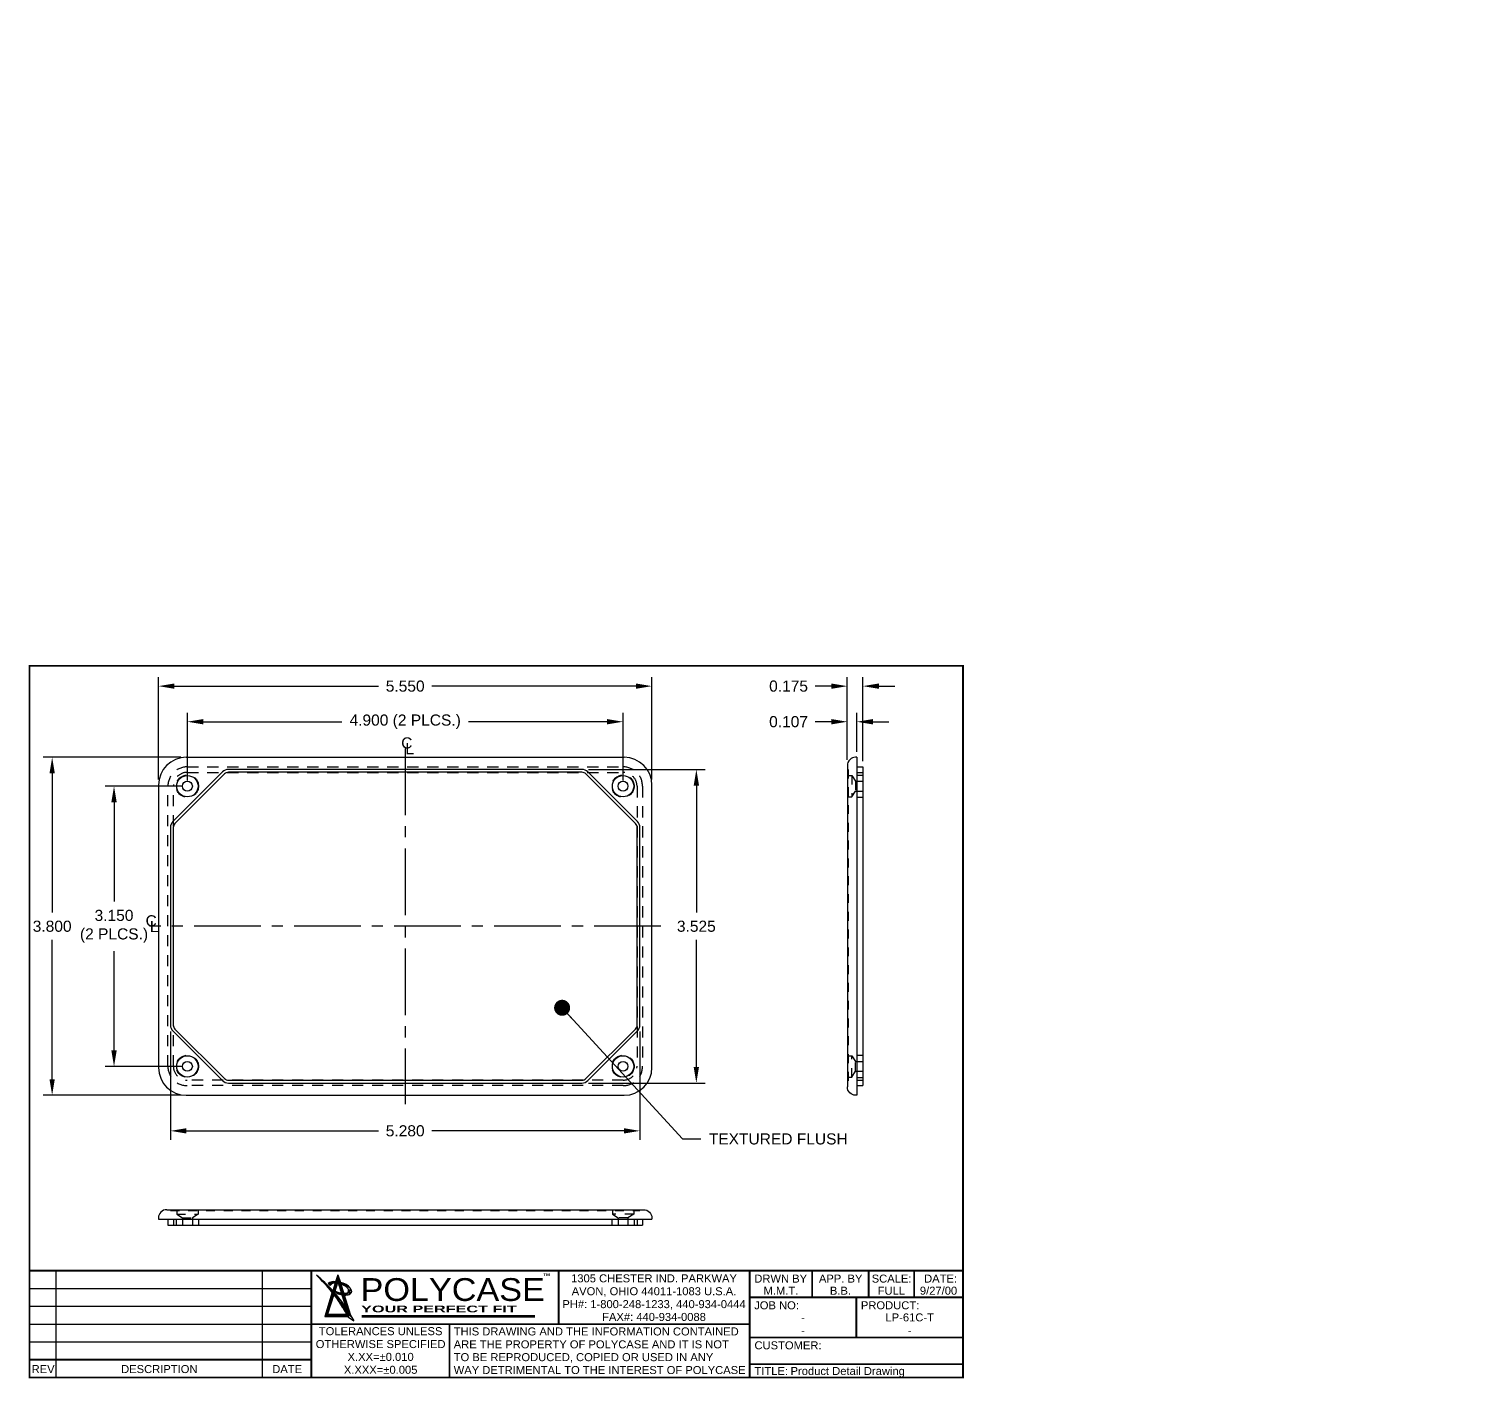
# Model space of a CAD drawing. Extents: x -38.8 to 26, y 0 to 75.7.
# Drawn here: x -0.01 to 16.12, y -0.01 to 15.16 of the extents above; entities that cross this region are included whole.
import ezdxf
from ezdxf.enums import TextEntityAlignment as Align

# ---------------------------------------------------------------- set-up
doc = ezdxf.new("R2010")
doc.units = 0
doc.header["$MEASUREMENT"] = 0
doc.header["$PDMODE"] = 34
doc.header["$PDSIZE"] = 0.005
doc.linetypes.add('CENTER2', pattern=[1.125, 0.75, -0.125, 0.125, -0.125])
doc.linetypes.add('HIDDEN2', pattern=[0.1875, 0.125, -0.0625])
doc.layers.get('0').update_dxf_attribs({"linetype": 'CONTINUOUS'})
doc.layers.get('DEFPOINTS').update_dxf_attribs({"linetype": 'CONTINUOUS'})
doc.layers.add('LP-61', color=14, linetype='CONTINUOUS')
doc.styles.add('ROMANS', font='romab___.ttf', dxfattribs={"height": 0.125})
doc.styles.add('SANSSERIFBOLDOBLIQUE', font='sasbo___.pfb', dxfattribs={"width": 1.075, "height": 0.125})
doc.styles.get("Standard").update_dxf_attribs({"font": 'Arial.ttf'})
doc.dimstyles.get("Standard").update_dxf_attribs({"dimtxt": 0.125, "dimasz": 0.18, "dimexe": 0.1, "dimexo": 0.0625, "dimgap": 0.09, "dimtad": 0, "dimtih": 1, "dimtoh": 1, "dimdec": 3, "dimzin": 0, "dimdsep": 46, "dimtxsty": 'Standard', "dimcen": 0.03, "dimclrd": 1, "dimclre": 1, "dimclrt": 4, "dimaunit": 1, "dimadec": 0, "dimazin": 0, "dimtfac": 1, "dimtdec": 1, "dimtofl": 0, "dimtmove": 0, "dimatfit": 3, "dimfxl": 0, "dimtolj": 1, "dimtzin": 0, "dimarcsym": 0})
pattern_1 = [(45, (-3.289467, -3.0012776), (-0.004010624, 0.004010624), []), (135, (-3.289467, -3.0012776), (-0.004010624, -0.004010624), [])]

# ---------------------------------------------------------------- blocks, each defined once
blk = doc.blocks.new('POLYCASELOGO')
h = blk.add_hatch()
h.set_pattern_fill('ANSI37', color=5, scale=0.045375, style=0)
h.set_pattern_definition(pattern_1)
edge = h.paths.add_edge_path()
edge.add_line((0.242, 0.375), (0.236, 0.357))
edge.add_arc((-1.139, -0.742), 1.76, 38.6083, 47.2021)
edge.add_arc((-1.004, -0.758), 1.684, 42.2607, 50.9427, ccw=False)
h = blk.add_hatch()
h.set_pattern_fill('ANSI37', color=5, scale=0.045375, style=0)
h.set_pattern_definition(pattern_1)
h.paths.add_polyline_path([(0.299, 0.555), (0.327, 0.467), (0.332, 0.449), (0.365, 0.345), (0.371, 0.327), (0.344, 0.33), (0.339, 0.348), (0.299, 0.474), (0.261, 0.354), (0.255, 0.333), (0.236, 0.357), (0.242, 0.375), (0.269, 0.46), (0.274, 0.476)])
h = blk.add_hatch()
h.set_pattern_fill('ANSI37', color=5, scale=0.045375, style=0)
h.set_pattern_definition(pattern_1)
h.paths.add_polyline_path([(0.184, 0.11), (0.401, 0.11), (0.414, 0.086), (0.151, 0.086), (0.236, 0.357), (0.255, 0.333)])
h = blk.add_hatch()
h.set_pattern_fill('ANSI37', color=5, scale=0.045375, style=0)
h.set_pattern_definition(pattern_1)
edge = h.paths.add_edge_path()
edge.add_line((0.274, 0.476), (0.269, 0.46))
edge.add_arc((0.261, 0.4), 0.0602, 82.8919, 145.8761)
edge.add_line((0.212, 0.434), (0.19, 0.455))
edge.add_arc((0.258, 0.36), 0.117, 82.1103, 125.2835, ccw=False)
h = blk.add_hatch()
h.set_pattern_fill('ANSI37', color=5, scale=0.045375, style=0)
h.set_pattern_definition(pattern_1)
edge = h.paths.add_edge_path()
edge.add_line((0.344, 0.33), (0.371, 0.327))
edge.add_arc((-1.004, -0.758), 1.684, 34.1845, 41.3025)
edge.add_arc((-1.139, -0.742), 1.76, 28.9558, 37.6535)
edge.add_line((0.344, 0.33), (0.389, 0.188))
edge.add_line((0.371, 0.327), (0.439, 0.11))
edge.add_line((0.255, 0.333), (0.261, 0.354))
edge.add_arc((-1.004, -0.758), 1.684, 28.1679, 31.0386)
edge.add_line((0.42, 0.076), (0.48, 0.037))
edge.add_arc((-1.139, -0.742), 1.76, 27.6696, 28.0594)
edge.add_line((0.401, 0.11), (0.414, 0.086))
h = blk.add_hatch()
h.set_pattern_fill('ANSI37', color=5, scale=0.045375, style=0)
h.set_pattern_definition(pattern_1)
edge = h.paths.add_edge_path()
edge.add_arc((0.368, 0.549), 0.203, 241.2726, 261.6979)
edge.add_line((0.339, 0.348), (0.344, 0.33))
edge.add_arc((0.379, 0.544), 0.217, 245.8146, 260.9815, ccw=False)
edge.add_line((0.289, 0.346), (0.27, 0.37))
h = blk.add_hatch()
h.set_pattern_fill('ANSI37', color=5, scale=0.045375, style=0)
h.set_pattern_definition(pattern_1)
edge = h.paths.add_edge_path()
edge.add_arc((0.293, 0.295), 0.159, 44.8945, 75.721)
edge.add_line((0.332, 0.449), (0.327, 0.467))
edge.add_arc((0.297, 0.284), 0.186, 38.7886, 80.8128, ccw=False)
edge.add_arc((0.391, 0.361), 0.0633, 6.4018, 37.4499, ccw=False)
edge.add_arc((0.417, 0.37), 0.0374, 284.5084, 357.5532, ccw=False)
edge.add_arc((0.384, 0.451), 0.125, 266.5103, 289.6986, ccw=False)
edge.add_arc((0.379, 0.544), 0.217, 267.9148, 269.5114, ccw=False)
edge.add_line((0.371, 0.327), (0.365, 0.345))
edge.add_arc((0.368, 0.549), 0.203, 269.0587, 275.3152)
edge.add_arc((0.389, 0.377), 0.0313, 266.7706, 394.9895)
edge.add_arc((0.362, 0.365), 0.0603, 30.5831, 44.1349)
at = {"color": 5}
for p, q in [((0.299, 0.555), (0.274, 0.476)), ((0.299, 0.555), (0.327, 0.467)), ((0.236, 0.357), (0.151, 0.086)), ((0.255, 0.333), (0.184, 0.11)), ((0.269, 0.46), (0.242, 0.375)), ((0.299, 0.474), (0.261, 0.354)), ((0.299, 0.474), (0.339, 0.348)), ((0.332, 0.449), (0.365, 0.345)), ((0.344, 0.33), (0.389, 0.188)), ((0.371, 0.327), (0.439, 0.11)), ((0.151, 0.086), (0.414, 0.086)), ((0.184, 0.11), (0.401, 0.11)), ((0.401, 0.11), (0.414, 0.086)), ((0.42, 0.076), (0.48, 0.037))]:
    blk.add_line(p, q, dxfattribs=at)
at = {"color": 5, "linetype": 'Continuous'}
for p, q in [((0.212, 0.434), (0.19, 0.455)), ((0.27, 0.37), (0.289, 0.346))]:
    blk.add_line(p, q, dxfattribs=at)
at = {"color": 5, "const_width": 0.0284}
blk.add_lwpolyline([(0.565, 0.087), (2.515, 0.087)], dxfattribs=at)
at = {"color": 5}
for centre, radius, start, end in [((-1.139, -0.742), 1.76, 38.6083, 47.2021), ((-1.004, -0.758), 1.684, 42.2607, 50.9427), ((-1.139, -0.742), 1.76, 28.9558, 37.6535), ((-1.004, -0.758), 1.684, 34.1845, 41.3025), ((-1.139, -0.742), 1.76, 27.6696, 28.0594), ((-1.004, -0.758), 1.684, 28.1679, 31.0386)]:
    blk.add_arc(centre, radius, start, end, dxfattribs=at)
at = {"color": 5, "linetype": 'Continuous'}
for centre, radius, start, end in [((0.258, 0.36), 0.117, 82.1103, 125.2835), ((0.261, 0.4), 0.0602, 82.8919, 145.8761), ((0.368, 0.549), 0.203, 241.2726, 261.6979), ((0.379, 0.544), 0.217, 245.8146, 260.9815), ((0.297, 0.284), 0.186, 38.7886, 80.8128), ((0.293, 0.295), 0.159, 44.8945, 75.721), ((0.368, 0.549), 0.203, 269.0587, 275.3152), ((0.379, 0.544), 0.217, 267.9148, 269.5114), ((0.384, 0.451), 0.125, 266.5103, 289.6986), ((0.389, 0.377), 0.0313, 266.7706, 34.9895), ((0.362, 0.365), 0.0603, 30.5831, 44.1349), ((0.417, 0.37), 0.0374, 284.5084, 357.5532), ((0.391, 0.361), 0.0633, 6.4018, 37.4499)]:
    blk.add_arc(centre, radius, start, end, dxfattribs=at)
at = {"color": 5, "linetype": 'Continuous', "style": 'SANSSERIFBOLDOBLIQUE', "width": 1.075}
blk.add_text('POLYCASE', height=0.2561, dxfattribs=at).set_placement((0.554, 0.26))
at = {"color": 5, "style": 'ROMANS'}
for s, height, width, p in [('TM', 0.0284, 1.4, (2.608, 0.541)), ('YOUR PERFECT FIT', 0.07565, 1.8, (0.561, 0.132))]:
    blk.add_text(s, height=height, dxfattribs=dict(at, width=width)).set_placement(p)
blk = doc.blocks.new('TITLEBLK')
at = {"color": 14}
blk.add_lwpolyline([(-7.331, 1.2, 0.02, 0.02, 0), (0, 1.2, 0.02, 0.02, 0)], format="xyseb", dxfattribs=at)
at = {"color": 14, "const_width": 0.02}
for points in [[(-7.331, 0), (-7.331, 1.2)], [(-4.549, 0.6), (-4.549, 1.2)], [(-2.4, 0), (-2.4, 1.2)], [(-1.697, 0.9), (-1.697, 1.2)], [(-1.061, 0.9), (-1.061, 1.2)], [(-0.551, 0.9), (-0.551, 1.2)], [(-2.4, 0.9), (0, 0.9)], [(-1.2, 0.45), (-1.2, 0.9)], [(-7.331, 0.6), (-2.4, 0.6)], [(-5.776, 0), (-5.776, 0.6)], [(-2.4, 0.45), (0, 0.45)], [(-2.4, 0.15), (0, 0.15)]]:
    blk.add_lwpolyline(points, dxfattribs=at)
blk.add_blockref('POLYCASELOGO', (-7.331, 0.6))
at = {"color": 4}
for s, p in [('1305 CHESTER IND. PARKWAY', (-3.476, 1.069)), ('SCALE:', (-0.804, 1.066)), ('DATE:', (-0.253, 1.066)), ('AVON, OHIO 44011-1083 U.S.A.', (-3.476, 0.924)), ('PH#: 1-800-248-1233, 440-934-0444', (-3.476, 0.779)), ('FAX#: 440-934-0088', (-3.476, 0.635)), ('TOLERANCES UNLESS', (-6.551, 0.475)), ('OTHERWISE SPECIFIED', (-6.551, 0.33)), ('X.XX=%%P0.010', (-6.551, 0.186)), ('X.XXX=%%P0.005', (-6.551, 0.041))]:
    blk.add_text(s, height=0.09, dxfattribs=at).set_placement(p, align=Align.CENTER)
for s, p in [('DRWN BY', (-2.348, 1.066)), ('APP. BY', (-1.621, 1.066)), ('JOB NO:', (-2.349, 0.766)), ('PRODUCT:', (-1.149, 0.766)), ('THIS DRAWING AND THE INFORMATION CONTAINED', (-5.729, 0.472)), ('ARE THE PROPERTY OF POLYCASE AND IT IS NOT', (-5.729, 0.327)), ('CUSTOMER:', (-2.346, 0.316)), ('TO BE REPRODUCED, COPIED OR USED IN ANY', (-5.729, 0.183)), ('WAY DETRIMENTAL TO THE INTEREST OF POLYCASE', (-5.729, 0.038)), ('TITLE:', (-2.346, 0.027))]:
    blk.add_text(s, height=0.09, dxfattribs=at).set_placement(p)
at = {"color": 4, "flags": 4}
for tag, p in [('DRWN_BY', (-2.048, 0.975)), ('APPRV_BY', (-1.379, 0.975)), ('SCALE', (-0.806, 0.975)), ('DATE', (-0.276, 0.975)), ('JOB_NUMBER', (-1.8, 0.675)), ('PRODUCT', (-0.6, 0.675)), ('JOB_NUMBER', (-1.8, 0.525)), ('PRODUCT', (-0.6, 0.525))]:
    blk.add_attdef(tag, text='', height=0.09, dxfattribs=at).set_placement(p, align=Align.MIDDLE_CENTER)
for tag, p in [('CUSTOMER_NAME', (-2.343, 0.197)), ('DRAWING_TITLE', (-1.94, 0.027))]:
    blk.add_attdef(tag, p, '', height=0.09, dxfattribs=at)
blk = doc.blocks.new('REVGRID-A')
at = {"color": 14}
for p, q in [((-3.169, 1), (0, 1)), ((-3.169, 0.8), (0, 0.8)), ((-3.169, 0.6), (0, 0.6)), ((-3.169, 0.4), (0, 0.4))]:
    blk.add_line(p, q, dxfattribs=at)
at = {"color": 14, "const_width": 0.02}
for points in [[(-3.169, 0), (-3.169, 1.2), (0, 1.2)], [(-3.169, 0.2), (0, 0.2)]]:
    blk.add_lwpolyline(points, dxfattribs=at)
at = {"color": 14}
for points in [[(-2.869, 0), (-2.869, 1.2)], [(-0.55, 0), (-0.55, 1.2)]]:
    blk.add_lwpolyline(points, dxfattribs=at)
at = {"color": 4}
for s, p in [('REV', (-3.017, 0.049)), ('DESCRIPTION', (-1.71, 0.049)), ('DATE', (-0.272, 0.049))]:
    blk.add_text(s, height=0.09, dxfattribs=at).set_placement(p, align=Align.CENTER)
blk = doc.blocks.new('CL')
at = {"color": 4}
for s, p in [('C', (-0.045, -0.001)), ('L', (0.002, -0.066))]:
    blk.add_text(s, height=0.125, dxfattribs=at).set_placement(p)
blk = doc.blocks.new('*D4')
at = {"color": 1, "linetype": 'ByBlock'}
for p, q in [((1.288, 6.722), (1.288, 7.872)), ((1.468, 7.772), (3.762, 7.772)), ((6.658, 7.772), (4.364, 7.772)), ((6.838, 6.722), (6.838, 7.872))]:
    blk.add_line(p, q, dxfattribs=at)
for points in [[(1.468, 7.802), (1.468, 7.742), (1.288, 7.772)], [(6.658, 7.802), (6.658, 7.742), (6.838, 7.772)]]:
    blk.add_solid(points, dxfattribs=at)
at = {"layer": 'DEFPOINTS', "color": 0, "linetype": 'ByBlock'}
for p in [(6.838, 7.772), (1.288, 6.66), (6.838, 6.66)]:
    blk.add_point(p, dxfattribs=at)
at = {"color": 4, "linetype": 'ByBlock', "insert": (4.063, 7.772), "char_height": 0.125, "attachment_point": 5}
blk.add_mtext('\\A1;5.550', dxfattribs=at)
blk = doc.blocks.new('*D5')
at = {"color": 1, "linetype": 'ByBlock'}
for p, q in [((1.613, 6.71), (1.613, 7.472)), ((6.513, 6.71), (6.513, 7.472)), ((1.793, 7.372), (3.351, 7.372)), ((6.333, 7.372), (4.775, 7.372))]:
    blk.add_line(p, q, dxfattribs=at)
for points in [[(1.793, 7.402), (1.793, 7.342), (1.613, 7.372)], [(6.333, 7.402), (6.333, 7.342), (6.513, 7.372)]]:
    blk.add_solid(points, dxfattribs=at)
at = {"layer": 'DEFPOINTS', "color": 0, "linetype": 'ByBlock'}
for p in [(6.513, 7.372), (1.613, 6.647), (6.513, 6.647)]:
    blk.add_point(p, dxfattribs=at)
at = {"color": 4, "linetype": 'ByBlock', "insert": (4.063, 7.372), "char_height": 0.125, "attachment_point": 5}
blk.add_mtext('\\A1;4.900 (2 PLCS.)', dxfattribs=at)
blk = doc.blocks.new('*D6')
at = {"color": 1, "linetype": 'ByBlock'}
for p, q in [((1.423, 3.889), (1.423, 2.672)), ((6.703, 3.889), (6.703, 2.672)), ((1.603, 2.772), (3.762, 2.772)), ((6.523, 2.772), (4.364, 2.772))]:
    blk.add_line(p, q, dxfattribs=at)
for points in [[(1.603, 2.802), (1.603, 2.742), (1.423, 2.772)], [(6.523, 2.802), (6.523, 2.742), (6.703, 2.772)]]:
    blk.add_solid(points, dxfattribs=at)
at = {"layer": 'DEFPOINTS', "color": 0, "linetype": 'ByBlock'}
for p in [(1.423, 3.952), (6.703, 3.952), (6.703, 2.772)]:
    blk.add_point(p, dxfattribs=at)
at = {"color": 4, "linetype": 'ByBlock', "insert": (4.063, 2.772), "char_height": 0.125, "attachment_point": 5}
blk.add_mtext('\\A1;5.280', dxfattribs=at)
blk = doc.blocks.new('*D7')
at = {"color": 1, "linetype": 'ByBlock'}
for p, q in [((1.7, 6.972), (0.154, 6.972)), ((0.254, 6.792), (0.254, 5.226)), ((0.254, 3.352), (0.254, 4.919)), ((1.7, 3.172), (0.154, 3.172))]:
    blk.add_line(p, q, dxfattribs=at)
for points in [[(0.224, 6.792), (0.284, 6.792), (0.254, 6.972)], [(0.224, 3.352), (0.284, 3.352), (0.254, 3.172)]]:
    blk.add_solid(points, dxfattribs=at)
at = {"layer": 'DEFPOINTS', "color": 0, "linetype": 'ByBlock'}
for p in [(1.763, 6.972), (0.254, 3.172), (1.763, 3.172)]:
    blk.add_point(p, dxfattribs=at)
at = {"color": 4, "linetype": 'ByBlock', "insert": (0.254, 5.072), "char_height": 0.125, "attachment_point": 5}
blk.add_mtext('\\A1;3.800', dxfattribs=at)
blk = doc.blocks.new('*D8')
at = {"color": 1, "linetype": 'ByBlock'}
for p, q in [((1.551, 6.647), (0.688, 6.647)), ((0.788, 6.467), (0.788, 5.351)), ((0.788, 3.677), (0.788, 4.794)), ((1.551, 3.497), (0.688, 3.497))]:
    blk.add_line(p, q, dxfattribs=at)
for points in [[(0.758, 6.467), (0.818, 6.467), (0.788, 6.647)], [(0.758, 3.677), (0.818, 3.677), (0.788, 3.497)]]:
    blk.add_solid(points, dxfattribs=at)
at = {"layer": 'DEFPOINTS', "color": 0, "linetype": 'ByBlock'}
for p in [(1.613, 6.647), (0.788, 3.497), (1.613, 3.497)]:
    blk.add_point(p, dxfattribs=at)
at = {"color": 4, "linetype": 'ByBlock', "insert": (0.788, 5.072), "char_height": 0.125, "attachment_point": 5}
blk.add_mtext('\\A1;3.150\\P\\fArial|b0|i0|c0|p32;(2 PLCS.)', dxfattribs=at)
blk = doc.blocks.new('*D9')
at = {"color": 1, "linetype": 'ByBlock'}
for p, q in [((6.124, 6.835), (7.438, 6.835)), ((7.338, 6.655), (7.338, 5.226)), ((7.338, 3.49), (7.338, 4.919)), ((6.124, 3.31), (7.438, 3.31))]:
    blk.add_line(p, q, dxfattribs=at)
for points in [[(7.308, 6.655), (7.368, 6.655), (7.338, 6.835)], [(7.308, 3.49), (7.368, 3.49), (7.338, 3.31)]]:
    blk.add_solid(points, dxfattribs=at)
at = {"layer": 'DEFPOINTS', "color": 0, "linetype": 'ByBlock'}
for p in [(6.061, 6.835), (6.061, 3.31), (7.338, 3.31)]:
    blk.add_point(p, dxfattribs=at)
at = {"color": 4, "linetype": 'ByBlock', "insert": (7.338, 5.072), "char_height": 0.125, "attachment_point": 5}
blk.add_mtext('\\A1;3.525', dxfattribs=at)
blk = doc.blocks.new('*D11')
at = {"color": 1, "linetype": 'ByBlock'}
for p, q in [((8.663, 7.772), (8.483, 7.772)), ((8.843, 6.942), (8.843, 7.872)), ((9.018, 6.927), (9.018, 7.872)), ((9.198, 7.772), (9.378, 7.772))]:
    blk.add_line(p, q, dxfattribs=at)
for points in [[(8.663, 7.802), (8.663, 7.742), (8.843, 7.772)], [(9.198, 7.802), (9.198, 7.742), (9.018, 7.772)]]:
    blk.add_solid(points, dxfattribs=at)
at = {"layer": 'DEFPOINTS', "color": 0, "linetype": 'ByBlock'}
for p in [(8.843, 7.772), (8.843, 6.879), (9.018, 6.864)]:
    blk.add_point(p, dxfattribs=at)
at = {"color": 4, "linetype": 'ByBlock', "insert": (8.182, 7.772), "char_height": 0.125, "attachment_point": 5}
blk.add_mtext('\\A1;0.175', dxfattribs=at)
blk = doc.blocks.new('*D12')
at = {"color": 1, "linetype": 'ByBlock'}
for p, q in [((8.843, 6.942), (8.843, 7.472)), ((8.95, 7.035), (8.95, 7.472)), ((8.663, 7.372), (8.483, 7.372)), ((9.13, 7.372), (9.31, 7.372))]:
    blk.add_line(p, q, dxfattribs=at)
for points in [[(8.663, 7.402), (8.663, 7.342), (8.843, 7.372)], [(9.13, 7.402), (9.13, 7.342), (8.95, 7.372)]]:
    blk.add_solid(points, dxfattribs=at)
at = {"layer": 'DEFPOINTS', "color": 0, "linetype": 'ByBlock'}
for p in [(8.843, 7.372), (8.95, 6.972), (8.843, 6.879)]:
    blk.add_point(p, dxfattribs=at)
at = {"color": 4, "linetype": 'ByBlock', "insert": (8.182, 7.372), "char_height": 0.125, "attachment_point": 5}
blk.add_mtext('\\A1;0.107', dxfattribs=at)

msp = doc.modelspace()

# ---------------------------------------------------------------- linework, layer by layer
at = {"color": 14, "const_width": 0.02}
msp.add_lwpolyline([(0, 0), (10.5, 0), (10.5, 8), (0, 8)], close=True, dxfattribs=at)
at = {"layer": 'LP-61'}
for p, q in [((1.7628, 6.9724), (6.6878, 6.9724)), ((9.3055, 6.9724), (9.3055, 3.1724)), ((9.1985, 6.8794), (9.1985, 3.2654)), ((9.3055, 6.8644), (9.3735, 6.8644)), ((9.3735, 6.8644), (9.3735, 3.2804)), ((1.4503, 6.6599), (1.4503, 3.4849)), ((7.0003, 3.4849), (7.0003, 6.6599)), ((9.3055, 3.2804), (9.3735, 3.2804)), ((1.7628, 3.1724), (6.6878, 3.1724)), ((1.4503, 1.7791), (7.0003, 1.7791)), ((1.5433, 1.8861), (6.9073, 1.8861)), ((1.5558, 1.7791), (1.5558, 1.7111)), ((6.8948, 1.7791), (6.8948, 1.7111)), ((1.5558, 1.7111), (6.8948, 1.7111))]:
    msp.add_line(p, q, dxfattribs=at)
at = {"layer": 'LP-61', "color": 1, "linetype": 'CENTER2'}
for p, q in [((4.2253, 7.0724), (4.2253, 3.0724)), ((7.1003, 5.0724), (1.3503, 5.0724))]:
    msp.add_line(p, q, dxfattribs=at)
at = {"layer": 'LP-61', "color": 4, "linetype": 'HIDDEN2', "ltscale": 0.3}
for p, q in [((9.1985, 6.8349), (9.2085, 6.8349)), ((9.1985, 6.8039), (9.2085, 6.8039)), ((9.2085, 6.8349), (9.2085, 3.3099)), ((9.3055, 6.8024), (9.3735, 6.8024)), ((9.3055, 6.7724), (9.3735, 6.7724)), ((9.3055, 6.5224), (9.3735, 6.5224)), ((9.3055, 3.6224), (9.3735, 3.6224)), ((9.1985, 3.3409), (9.2085, 3.3409)), ((9.1985, 3.3099), (9.2085, 3.3099)), ((9.3055, 3.3724), (9.3735, 3.3724)), ((9.3055, 3.3424), (9.3735, 3.3424)), ((1.5853, 1.8861), (1.5853, 1.8761)), ((1.5853, 1.8761), (6.8653, 1.8761)), ((1.6163, 1.8861), (1.6163, 1.8761)), ((1.6178, 1.7791), (1.6178, 1.7111)), ((1.6503, 1.7791), (1.6503, 1.7111)), ((1.9003, 1.7791), (1.9003, 1.7111)), ((6.5503, 1.7791), (6.5503, 1.7111)), ((6.8003, 1.7791), (6.8003, 1.7111)), ((6.8328, 1.7791), (6.8328, 1.7111)), ((6.8343, 1.8861), (6.8343, 1.8761)), ((6.8653, 1.8861), (6.8653, 1.8761))]:
    msp.add_line(p, q, dxfattribs=at)
at = {"layer": 'LP-61', "color": 4, "linetype": 'HIDDEN2', "ltscale": 0.25}
for p, q in [((9.1985, 6.7674), (9.2485, 6.7674)), ((9.1985, 6.5274), (9.2485, 6.5274)), ((9.1985, 3.6174), (9.2485, 3.6174)), ((9.1985, 3.3774), (9.2485, 3.3774)), ((1.6553, 1.8861), (1.6553, 1.8361)), ((1.8953, 1.8861), (1.8953, 1.8361)), ((6.5553, 1.8861), (6.5553, 1.8361)), ((6.7953, 1.8861), (6.7953, 1.8361))]:
    msp.add_line(p, q, dxfattribs=at)
at = {"layer": 'LP-61', "color": 4, "linetype": 'HIDDEN2', "ltscale": 0.4}
for p, q in [((9.2485, 6.7674), (9.2485, 6.5274)), ((9.2485, 6.7674), (9.2885, 6.7034)), ((9.2885, 6.7034), (9.2885, 6.5914)), ((9.2885, 6.7034), (9.3735, 6.7034)), ((9.2485, 6.5274), (9.2885, 6.5914)), ((9.2885, 6.5914), (9.3735, 6.5914)), ((9.2485, 3.3774), (9.2485, 3.6174)), ((9.2485, 3.6174), (9.2885, 3.5534)), ((9.2885, 3.4414), (9.2885, 3.5534)), ((9.2885, 3.5534), (9.3735, 3.5534)), ((9.2485, 3.3774), (9.2885, 3.4414)), ((9.2885, 3.4414), (9.3735, 3.4414)), ((1.6553, 1.8361), (1.8953, 1.8361)), ((1.6553, 1.8361), (1.7193, 1.7961)), ((1.7193, 1.7961), (1.8313, 1.7961)), ((1.7193, 1.7961), (1.7193, 1.7111)), ((1.8953, 1.8361), (1.8313, 1.7961)), ((1.8313, 1.7961), (1.8313, 1.7111)), ((6.7953, 1.8361), (6.5553, 1.8361)), ((6.5553, 1.8361), (6.6193, 1.7961)), ((6.6193, 1.7961), (6.6193, 1.7111)), ((6.7313, 1.7961), (6.6193, 1.7961)), ((6.7953, 1.8361), (6.7313, 1.7961)), ((6.7313, 1.7961), (6.7313, 1.7111))]:
    msp.add_line(p, q, dxfattribs=at)
at = {"layer": 'LP-61'}
for points in [[(9.3055, 6.9724), (9.2915, 6.9724, 0.4142136), (9.1985, 6.8794)], [(9.3055, 3.1724), (9.2915, 3.1724, -0.4142136), (9.1985, 3.2654)], [(1.5433, 1.8861, 0.4142136), (1.4503, 1.7931), (1.4503, 1.7791)], [(6.9073, 1.8861, -0.4142136), (7.0003, 1.7931), (7.0003, 1.7791)]]:
    msp.add_lwpolyline(points, format="xyb", dxfattribs=at)
at = {"layer": 'LP-61', "color": 4, "linetype": 'HIDDEN2'}
for points in [[(1.7736, 3.2804, -0.4142136), (1.5558, 3.4981), (1.5558, 6.6466, -0.4142136), (1.7736, 6.8644), (6.6771, 6.8644, -0.4142136), (6.8948, 6.6466), (6.8948, 3.4981, -0.4142136), (6.6771, 3.2804)], [(1.7736, 3.3424, -0.4142136), (1.6178, 3.4981), (1.6178, 6.6466, -0.4142136), (1.7736, 6.8024), (6.6771, 6.8024, -0.4142136), (6.8328, 6.6466), (6.8328, 3.4981, -0.4142136), (6.6771, 3.3424)]]:
    msp.add_lwpolyline(points, format="xyb", close=True, dxfattribs=at)
at = {"layer": 'LP-61'}
for points in [[(1.6128, 3.8954), (2.1708, 3.3374, 0.1989124), (2.2372, 3.3099), (6.2134, 3.3099, 0.1989124), (6.2798, 3.3374), (6.8378, 3.8954, 0.1989124), (6.8653, 3.9618), (6.8653, 6.1829, 0.1989124), (6.8378, 6.2494), (6.2798, 6.8074, 0.1989124), (6.2134, 6.8349), (2.2372, 6.8349, 0.1989124), (2.1708, 6.8074), (1.6128, 6.2494, 0.1989124), (1.5853, 6.1829), (1.5853, 3.9618, 0.1989124)], [(1.6348, 3.9173), (2.1927, 3.3593, 0.1989124), (2.2372, 3.3409), (6.2134, 3.3409, 0.1989124), (6.2579, 3.3593), (6.8159, 3.9173, 0.1989124), (6.8343, 3.9618), (6.8343, 6.1829, 0.1989124), (6.8159, 6.2275), (6.2579, 6.7854, 0.1989124), (6.2134, 6.8039), (2.2372, 6.8039, 0.1989124), (2.1927, 6.7854), (1.6348, 6.2275, 0.1989124), (1.6163, 6.1829), (1.6163, 3.9618, 0.1989124)]]:
    msp.add_lwpolyline(points, format="xyb", close=True, dxfattribs=at)
at = {"layer": 'LP-61', "color": 4, "linetype": 'HIDDEN2'}
for centre in [(1.7753, 6.6474), (6.6753, 6.6474), (1.7753, 3.4974), (6.6753, 3.4974)]:
    msp.add_circle(centre, 0.125, dxfattribs=at)
at = {"layer": 'LP-61'}
for centre, radius in [((1.7753, 6.6474), 0.12), ((1.7753, 6.6474), 0.056), ((6.6753, 6.6474), 0.12), ((6.6753, 6.6474), 0.056), ((1.7753, 3.4974), 0.12), ((1.7753, 3.4974), 0.056), ((6.6753, 3.4974), 0.12), ((6.6753, 3.4974), 0.056)]:
    msp.add_circle(centre, radius, dxfattribs=at)
for centre, start, end in [((1.7628, 6.6599), 90, 180), ((6.6878, 6.6599), 0, 90), ((1.7628, 3.4849), 180, 270), ((6.6878, 3.4849), 270, 0)]:
    msp.add_arc(centre, 0.3125, start, end, dxfattribs=at)

# ---------------------------------------------------------------- block references
msp.add_blockref('REVGRID-A', (3.1695, 0))
ref = msp.add_blockref('TITLEBLK', (10.5, 0))
ref.add_attrib('DRWN_BY', 'M.M.T.', dxfattribs={"color": 4, "height": 0.09, "flags": 4}).set_placement((8.4515, 0.975), align=Align.MIDDLE_CENTER)
ref.add_attrib('APPRV_BY', 'B.B.', dxfattribs={"color": 4, "height": 0.09, "flags": 4}).set_placement((9.121, 0.975), align=Align.MIDDLE_CENTER)
ref.add_attrib('SCALE', 'FULL', dxfattribs={"color": 4, "height": 0.09, "flags": 4}).set_placement((9.6937, 0.975), align=Align.MIDDLE_CENTER)
ref.add_attrib('DATE', '9/27/00', dxfattribs={"color": 4, "height": 0.09, "flags": 4}).set_placement((10.2243, 0.975), align=Align.MIDDLE_CENTER)
ref.add_attrib('JOB_NUMBER', '-', dxfattribs={"color": 4, "height": 0.09, "flags": 4}).set_placement((8.7, 0.675), align=Align.MIDDLE_CENTER)
ref.add_attrib('PRODUCT', 'LP-61C-T', dxfattribs={"color": 4, "height": 0.09, "flags": 4}).set_placement((9.9, 0.675), align=Align.MIDDLE_CENTER)
ref.add_attrib('JOB_NUMBER', '-', dxfattribs={"color": 4, "height": 0.09, "flags": 4}).set_placement((8.7, 0.525), align=Align.MIDDLE_CENTER)
ref.add_attrib('PRODUCT', '-', dxfattribs={"color": 4, "height": 0.09, "flags": 4}).set_placement((9.9, 0.525), align=Align.MIDDLE_CENTER)
ref.add_attrib('DRAWING_TITLE', 'Product Detail Drawing', (8.5599, 0.0274), dxfattribs={"color": 4, "height": 0.09, "flags": 4})
for p in [(4.2253, 7.0724), (1.3503, 5.0724)]:
    msp.add_blockref('CL', p, dxfattribs=at)

# ---------------------------------------------------------------- texts
at = {"color": 4, "char_height": 0.125, "attachment_point": 4}
for s, insert in [('\\A1;', (16.116, 15.1639)), ('\\A1;', (4.5985, 7.2292)), ('TEXTURED FLUSH', (7.6404, 2.681))]:
    msp.add_mtext(s, dxfattribs=dict(at, insert=insert))

# ---------------------------------------------------------------- dimensions: what is measured, and where the dimension line sits
for base, p1, p2, picture, middle, set_off in [((7.0003, 7.7724), (1.4503, 6.6599), (7.0003, 6.6599), '*D4', (4.2253, 7.7724), (0.1621, 0)), ((9.1985, 7.7724), (9.3735, 6.8644), (9.1985, 6.8794), '*D11', (8.5372, 7.7724), (0.3554, 0)), ((9.1985, 7.3724), (9.3055, 6.9724), (9.1985, 6.8794), '*D12', (8.5376, 7.3724), (0.3554, 0)), ((6.8653, 2.7724), (1.5853, 3.9519), (6.8653, 3.9519), '*D6', (4.2253, 2.7724), (0.1621, 0))]:
    dim = msp.add_linear_dim(base=base, p1=p1, p2=p2, dimstyle='Standard')
    dim.commit()
    dim.dimension.update_dxf_attribs({"geometry": picture, "text_midpoint": middle, "insert": set_off})
dim = msp.add_linear_dim(base=(6.6753, 7.3724), p1=(1.7753, 6.6474), p2=(6.6753, 6.6474), text='<> (2 PLCS.)', dimstyle='Standard')
dim.commit()
dim.dimension.update_dxf_attribs({"geometry": '*D5', "text_midpoint": (4.2253, 7.3724), "insert": (0.1621, 0)})
dim = msp.add_linear_dim(base=(0.2538, 3.1724), p1=(1.7628, 6.9724), p2=(1.7628, 3.1724), angle=90, dimstyle='Standard')
dim.commit()
dim.dimension.update_dxf_attribs({"geometry": '*D7', "text_midpoint": (0.2538, 5.0724), "dimtype": 160})
dim = msp.add_linear_dim(base=(7.5003, 3.3099), p1=(6.2233, 6.8349), p2=(6.2233, 3.3099), angle=90, dimstyle='Standard')
dim.commit()
dim.dimension.update_dxf_attribs({"geometry": '*D9', "text_midpoint": (7.5003, 5.0724), "insert": (0.1621, 0)})
dim = msp.add_linear_dim(base=(0.9503, 3.4974), p1=(1.7753, 6.6474), p2=(1.7753, 3.4974), angle=90, text='<>\\P\\fArial|b0|i0|c0|p32;(2 PLCS.)', dimstyle='Standard')
dim.commit()
dim.dimension.update_dxf_attribs({"geometry": '*D8', "text_midpoint": (0.9503, 5.0724), "insert": (0.1621, 0)})

# ---------------------------------------------------------------- leaders
at = {"color": 1, "annotation_type": 0, "has_hookline": 1, "hookline_direction": 0, "text_width": 1.5579}
msp.add_leader([(5.9904, 4.1559), (7.3425, 2.681), (7.5504, 2.681)], dimstyle='Standard', override={"dimldrblk": 'DOT'}, dxfattribs=at)

doc.saveas('drawing.dxf')
